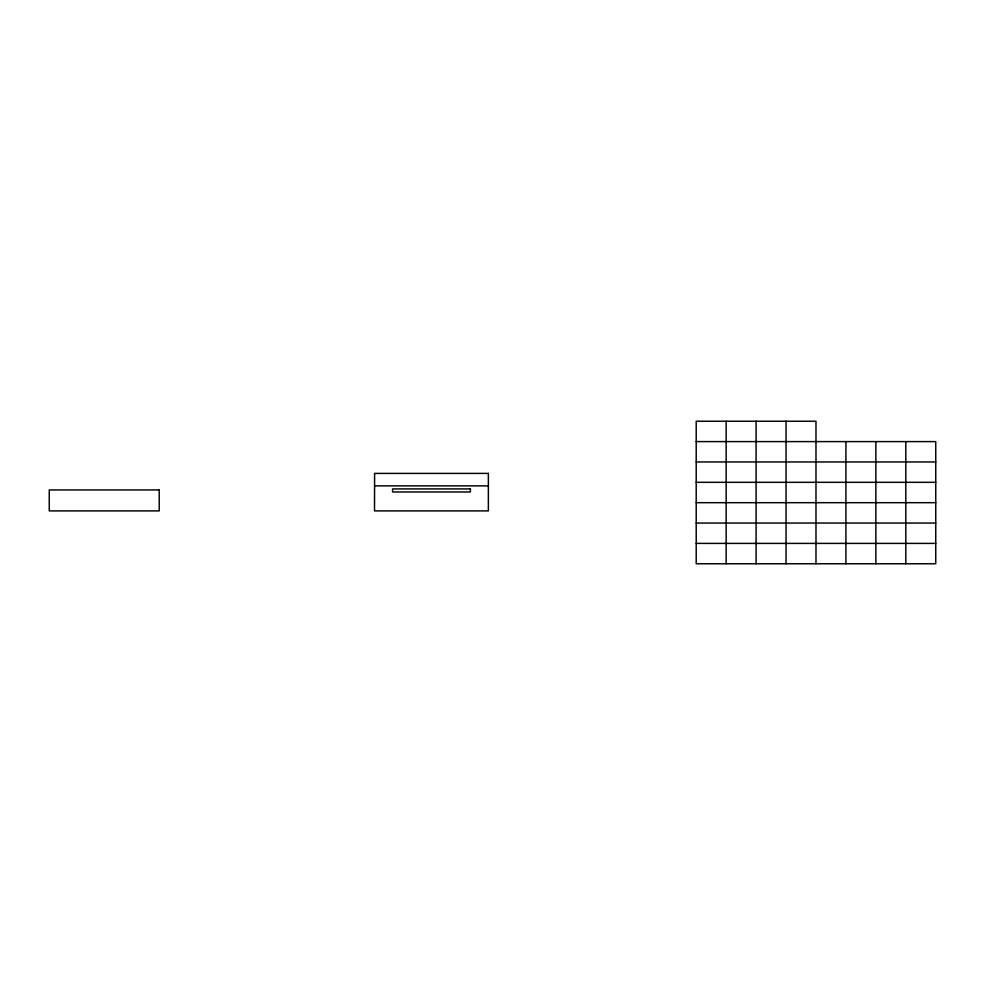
<?xml version="1.0" encoding="UTF-8"?>
<svg xmlns="http://www.w3.org/2000/svg" width="985" height="985" viewBox="0 0 985 985"><rect width="100%" height="100%" fill="white"/><g stroke="black" fill="none" stroke-linecap="round" stroke-linejoin="round"><path stroke-width="1.48" d="M696.21 441.6L935.75 441.6L935.75 563.765L696.21 563.765L696.21 421.235L815.986 421.235L815.986 563.765M696.21 461.953L935.75 461.953M696.21 482.318L935.75 482.318M374.509 485.864L488.363 485.864M696.21 502.682L935.75 502.682M696.21 523.047L935.75 523.047M696.21 543.4L935.75 543.4M905.806 441.6L905.806 563.765M875.862 441.6L875.862 563.765M845.918 441.6L845.918 563.765M786.042 421.235L786.042 563.765M756.098 421.235L756.098 563.765M726.154 421.235L726.154 563.765M488.363 473.403L374.608 473.403L374.509 510.895L488.363 510.895L488.363 473.403M470.411 488.917L392.559 488.917L392.559 491.971L470.411 491.971L470.411 488.917M159.225 489.939L49.25 489.939L49.25 510.895L159.225 510.895L159.225 489.939"/></g></svg>
